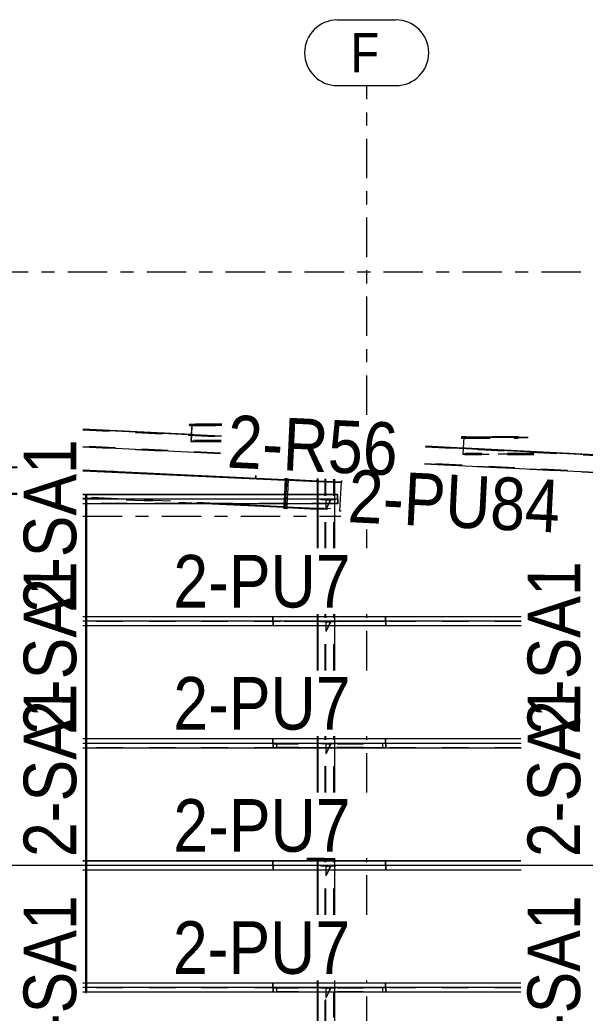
# Model space of a CAD drawing. Header units: millimetres. Extents: x -72 to 1100, y -472 to 348.
# Drawn here: x 256.7 to 299.6, y 26.7 to 102.2 of the extents above; entities that cross this region are included whole.
import ezdxf

# ---------------------------------------------------------------- set-up
doc = ezdxf.new("R2010")
doc.units = ezdxf.units.MM
for name, pattern in [('XKITLINE00', [0]), ('XKITLINE02', [4, 2, -2]), ('XKITLINE03', [6, 3, -1, 1, -1])]:
    doc.linetypes.add(name, pattern=pattern)
for name, color, linetype, lineweight in [('Part', 2, 'Continuous', 0), ('PartMark', 7, 'Continuous', 0), ('S-grid', 1, 'Continuous', 0)]:
    doc.layers.add(name, color=color, linetype=linetype, lineweight=lineweight)
doc.styles.add('ARIAL', font='ARIAL.TTF')

# ---------------------------------------------------------------- blocks, each defined once
blk = doc.blocks.new('*A4')
at = {"layer": 'S-grid', "color": 1, "linetype": 'XKITLINE03', "lineweight": 0}
blk.add_line((104.311, 83.036), (1057.351, 83.036), dxfattribs=at)
blk = doc.blocks.new('*A5')
at = {"layer": 'S-grid', "color": 1, "linetype": 'XKITLINE03', "lineweight": 0}
blk.add_line((261.457, 64.464), (281.068, 64.464), dxfattribs=at)
blk = doc.blocks.new('*A62')
at = {"layer": 'Part', "color": 2, "linetype": 'XKITLINE00', "lineweight": 0}
for p, q in [((269.697, 70.669), (261.464, 71.081)), ((271.988, 70.521), (261.464, 71.048)), ((271.99, 70.554), (269.876, 70.66)), ((271.926, 69.206), (261.463, 69.731))]:
    blk.add_line(p, q, dxfattribs=at)
at = {"layer": 'Part', "color": 7, "linetype": 'XKITLINE02', "lineweight": 0}
for p, q in [((261.464, 71.067), (271.989, 70.539)), ((261.464, 71.035), (271.987, 70.508)), ((269.876, 70.66), (269.697, 70.669)), ((271.928, 69.254), (261.463, 69.778)), ((261.463, 69.764), (271.928, 69.239)), ((261.463, 69.746), (271.927, 69.222))]:
    blk.add_line(p, q, dxfattribs=at)
blk = doc.blocks.new('*A63')
at = {"layer": 'Part', "color": 2, "linetype": 'XKITLINE00', "lineweight": 0}
for p, q in [((280.846, 65.763), (261.458, 65.763)), ((261.659, 66.107), (261.459, 66.107)), ((261.659, 66.094), (261.459, 66.094)), ((280.816, 66.107), (261.744, 66.107)), ((280.816, 66.094), (261.744, 66.094)), ((280.813, 65.763), (280.813, 66.094)), ((280.816, 66.094), (280.816, 66.107)), ((280.846, 65.763), (280.846, 65.406)), ((280.846, 65.406), (261.458, 65.406))]:
    blk.add_line(p, q, dxfattribs=at)
at = {"layer": 'Part', "color": 7, "linetype": 'XKITLINE02', "lineweight": 0}
for p, q in [((280.846, 65.75), (261.458, 65.75)), ((261.744, 66.107), (261.459, 66.107)), ((261.744, 66.094), (261.459, 66.094)), ((280.813, 66.107), (280.813, 65.75)), ((280.846, 65.419), (280.846, 65.75)), ((280.846, 65.419), (261.458, 65.419)), ((280.844, 65.406), (280.844, 65.419))]:
    blk.add_line(p, q, dxfattribs=at)
blk = doc.blocks.new('*A64')
at = {"layer": 'Part', "color": 2, "linetype": 'XKITLINE00', "lineweight": 0}
for p, q in [((261.459, 56.821), (261.448, 56.821)), ((261.459, 56.809), (261.448, 56.809)), ((261.648, 56.821), (261.459, 56.821)), ((261.648, 56.809), (261.459, 56.809)), ((284.457, 56.821), (261.744, 56.821)), ((284.457, 56.809), (261.744, 56.809)), ((284.455, 56.477), (284.455, 56.809)), ((284.457, 56.809), (284.457, 56.821)), ((284.488, 56.477), (261.458, 56.477)), ((284.488, 56.12), (261.458, 56.12)), ((284.488, 56.477), (284.488, 56.12))]:
    blk.add_line(p, q, dxfattribs=at)
at = {"layer": 'Part', "color": 7, "linetype": 'XKITLINE02', "lineweight": 0}
for p, q in [((261.459, 56.821), (261.448, 56.821)), ((261.459, 56.809), (261.448, 56.809)), ((261.744, 56.821), (261.459, 56.821)), ((261.744, 56.809), (261.459, 56.809)), ((284.455, 56.821), (284.455, 56.464)), ((284.488, 56.464), (261.458, 56.464)), ((284.488, 56.133), (261.458, 56.133)), ((284.485, 56.12), (284.485, 56.133)), ((284.488, 56.133), (284.488, 56.464))]:
    blk.add_line(p, q, dxfattribs=at)
blk = doc.blocks.new('*A65')
at = {"layer": 'Part', "color": 2, "linetype": 'XKITLINE00', "lineweight": 0}
for p, q in [((261.459, 47.536), (261.448, 47.536)), ((261.459, 47.523), (261.448, 47.523)), ((284.488, 47.191), (261.458, 47.191)), ((284.488, 46.834), (261.458, 46.834)), ((261.648, 47.536), (261.459, 47.536)), ((261.648, 47.523), (261.459, 47.523)), ((284.457, 47.536), (261.744, 47.536)), ((284.457, 47.523), (261.744, 47.523)), ((284.455, 47.191), (284.455, 47.523)), ((284.457, 47.523), (284.457, 47.536)), ((284.488, 47.191), (284.488, 46.834))]:
    blk.add_line(p, q, dxfattribs=at)
at = {"layer": 'Part', "color": 7, "linetype": 'XKITLINE02', "lineweight": 0}
for p, q in [((261.459, 47.536), (261.448, 47.536)), ((261.459, 47.523), (261.448, 47.523)), ((284.488, 47.179), (261.458, 47.179)), ((284.488, 46.847), (261.458, 46.847)), ((261.744, 47.536), (261.459, 47.536)), ((261.744, 47.523), (261.459, 47.523)), ((284.455, 47.536), (284.455, 47.179)), ((284.485, 46.834), (284.485, 46.847)), ((284.488, 46.847), (284.488, 47.179))]:
    blk.add_line(p, q, dxfattribs=at)
blk = doc.blocks.new('*A66')
at = {"layer": 'Part', "color": 2, "linetype": 'XKITLINE00', "lineweight": 0}
for p, q in [((284.488, 37.906), (242.305, 37.906)), ((261.648, 38.25), (261.448, 38.25)), ((261.648, 38.237), (261.448, 38.237)), ((284.457, 38.25), (261.744, 38.25)), ((284.457, 38.237), (261.744, 38.237)), ((284.455, 37.906), (284.455, 38.237)), ((284.457, 38.237), (284.457, 38.25)), ((284.488, 37.906), (284.488, 37.549)), ((284.488, 37.549), (261.458, 37.549))]:
    blk.add_line(p, q, dxfattribs=at)
at = {"layer": 'Part', "color": 7, "linetype": 'XKITLINE02', "lineweight": 0}
for p, q in [((284.488, 37.893), (242.305, 37.893)), ((261.744, 38.25), (261.448, 38.25)), ((261.744, 38.237), (261.448, 38.237)), ((284.455, 38.25), (284.455, 37.893)), ((284.488, 37.561), (284.488, 37.893)), ((284.488, 37.561), (261.458, 37.561)), ((284.485, 37.549), (284.485, 37.561))]:
    blk.add_line(p, q, dxfattribs=at)
blk = doc.blocks.new('*A67')
at = {"layer": 'Part', "color": 2, "linetype": 'XKITLINE00', "lineweight": 0}
for p, q in [((261.648, 28.964), (261.448, 28.964)), ((261.648, 28.951), (261.448, 28.951)), ((284.457, 28.964), (261.734, 28.964)), ((284.457, 28.951), (261.734, 28.951)), ((284.455, 28.62), (284.455, 28.951)), ((284.457, 28.951), (284.457, 28.964)), ((284.488, 28.62), (261.448, 28.62)), ((284.488, 28.263), (261.448, 28.263)), ((284.488, 28.62), (284.488, 28.263))]:
    blk.add_line(p, q, dxfattribs=at)
at = {"layer": 'Part', "color": 7, "linetype": 'XKITLINE02', "lineweight": 0}
for p, q in [((261.734, 28.964), (261.448, 28.964)), ((261.734, 28.951), (261.448, 28.951)), ((284.455, 28.964), (284.455, 28.607)), ((284.488, 28.607), (261.448, 28.607)), ((284.488, 28.276), (261.448, 28.276)), ((284.485, 28.263), (284.485, 28.276)), ((284.488, 28.276), (284.488, 28.607))]:
    blk.add_line(p, q, dxfattribs=at)
blk = doc.blocks.new('*A91')
at = {"layer": 'Part', "color": 2, "linetype": 'XKITLINE00', "lineweight": 0}
for p, q in [((242.792, 68.794), (256.461, 68.151)), ((242.795, 68.858), (256.461, 68.215)), ((246.475, 68.784), (242.8, 68.957)), ((261.461, 67.979), (276.83, 67.255)), ((261.461, 67.915), (276.827, 67.191)), ((276.824, 67.282), (276.83, 67.255)), ((276.83, 67.255), (276.827, 67.191)), ((255.855, 66.107), (242.688, 66.727)), ((256.459, 66.143), (242.691, 66.791)), ((256.459, 66.19), (242.694, 66.839)), ((276.725, 65.124), (270.748, 65.406)), ((276.728, 65.188), (272.108, 65.406)), ((276.728, 65.188), (276.725, 65.124)), ((276.728, 65.188), (276.726, 65.197))]:
    blk.add_line(p, q, dxfattribs=at)
at = {"layer": 'Part', "color": 7, "linetype": 'XKITLINE02', "lineweight": 0}
for p, q in [((242.794, 68.846), (256.461, 68.202)), ((256.461, 68.198), (242.794, 68.842)), ((242.797, 68.893), (246.24, 68.731)), ((261.461, 67.967), (266.034, 67.751)), ((267.827, 67.663), (261.461, 67.963)), ((256.459, 66.195), (242.694, 66.843)), ((276.827, 67.191), (276.821, 67.218)), ((256.459, 66.079), (255.855, 66.107)), ((272.108, 65.406), (261.459, 65.907)), ((270.748, 65.406), (261.459, 65.843)), ((276.725, 65.124), (276.723, 65.132))]:
    blk.add_line(p, q, dxfattribs=at)
blk = doc.blocks.new('*A97')
at = {"layer": 'Part', "color": 2, "linetype": 'XKITLINE00', "lineweight": 0}
for p, q in [((261.659, 66.113), (261.658, 65.763)), ((261.659, 66.113), (261.674, 66.115)), ((261.674, 66.115), (261.705, 66.116)), ((261.705, 66.116), (261.734, 66.115)), ((261.734, 66.115), (261.744, 66.112)), ((261.744, 66.112), (261.744, 65.763)), ((261.658, 65.406), (261.648, 56.477)), ((261.743, 65.406), (261.733, 56.477)), ((261.648, 56.115), (261.648, 56.12)), ((261.663, 56.117), (261.648, 56.115)), ((261.648, 56.115), (261.657, 56.113)), ((261.657, 56.113), (261.686, 56.111)), ((261.694, 56.117), (261.663, 56.117)), ((261.686, 56.111), (261.718, 56.112)), ((261.723, 56.116), (261.694, 56.117)), ((261.718, 56.112), (261.733, 56.114)), ((261.733, 56.114), (261.723, 56.116)), ((261.733, 56.114), (261.733, 56.12))]:
    blk.add_line(p, q, dxfattribs=at)
at = {"layer": 'Part', "color": 7, "linetype": 'XKITLINE02', "lineweight": 0}
for p, q in [((261.658, 65.763), (261.658, 65.406)), ((261.669, 66.111), (261.659, 66.113)), ((261.698, 66.11), (261.669, 66.111)), ((261.729, 66.11), (261.698, 66.11)), ((261.744, 66.112), (261.729, 66.11)), ((261.744, 65.763), (261.743, 65.406)), ((261.648, 56.477), (261.648, 56.12)), ((261.733, 56.477), (261.733, 56.12))]:
    blk.add_line(p, q, dxfattribs=at)
blk = doc.blocks.new('*A418')
at = {"layer": 'Part', "color": 7, "linetype": 'XKITLINE02', "lineweight": 0}
for p, q in [((261.659, 38.256), (261.658, 37.541)), ((261.659, 38.256), (261.674, 38.258)), ((261.669, 38.254), (261.659, 38.256)), ((261.698, 38.253), (261.669, 38.254)), ((261.674, 38.258), (261.705, 38.259)), ((261.729, 38.253), (261.698, 38.253)), ((261.734, 38.257), (261.705, 38.259)), ((261.744, 38.255), (261.729, 38.253)), ((261.744, 37.906), (261.743, 37.549)), ((261.648, 28.62), (261.648, 28.263)), ((261.733, 28.62), (261.733, 28.263))]:
    blk.add_line(p, q, dxfattribs=at)
at = {"layer": 'Part', "color": 2, "linetype": 'XKITLINE00', "lineweight": 0}
for p, q in [((261.734, 38.257), (261.734, 38.257)), ((261.734, 38.257), (261.744, 38.255)), ((261.744, 38.255), (261.744, 37.906)), ((261.658, 37.541), (261.648, 28.62)), ((261.743, 37.549), (261.733, 28.62)), ((261.648, 28.258), (261.648, 28.263)), ((261.663, 28.26), (261.648, 28.258)), ((261.648, 28.258), (261.657, 28.255)), ((261.657, 28.255), (261.686, 28.254)), ((261.694, 28.26), (261.663, 28.26)), ((261.686, 28.254), (261.718, 28.255)), ((261.723, 28.259), (261.694, 28.26)), ((261.718, 28.255), (261.733, 28.257)), ((261.733, 28.257), (261.723, 28.259)), ((261.733, 28.257), (261.733, 28.263))]:
    blk.add_line(p, q, dxfattribs=at)
blk = doc.blocks.new('*A420')
at = {"layer": 'Part', "color": 2, "linetype": 'XKITLINE00', "lineweight": 0}
for p, q in [((261.658, 46.827), (261.648, 37.906)), ((261.743, 46.834), (261.733, 37.906)), ((261.734, 47.543), (261.734, 47.543)), ((261.734, 47.543), (261.744, 47.541)), ((261.744, 47.541), (261.744, 47.191)), ((261.648, 37.543), (261.648, 37.549)), ((261.663, 37.545), (261.648, 37.543)), ((261.648, 37.543), (261.657, 37.541)), ((261.657, 37.541), (261.686, 37.54)), ((261.694, 37.546), (261.663, 37.545)), ((261.686, 37.54), (261.718, 37.541)), ((261.723, 37.545), (261.694, 37.546)), ((261.718, 37.541), (261.733, 37.543)), ((261.733, 37.543), (261.723, 37.545)), ((261.733, 37.543), (261.733, 37.549))]:
    blk.add_line(p, q, dxfattribs=at)
at = {"layer": 'Part', "color": 7, "linetype": 'XKITLINE02', "lineweight": 0}
for p, q in [((261.659, 47.542), (261.658, 46.827)), ((261.659, 47.542), (261.674, 47.544)), ((261.669, 47.539), (261.659, 47.542)), ((261.698, 47.538), (261.669, 47.539)), ((261.674, 47.544), (261.705, 47.544)), ((261.729, 47.539), (261.698, 47.538)), ((261.734, 47.543), (261.705, 47.544)), ((261.744, 47.541), (261.729, 47.539)), ((261.744, 47.191), (261.743, 46.834)), ((261.648, 37.906), (261.648, 37.549)), ((261.733, 37.906), (261.733, 37.549))]:
    blk.add_line(p, q, dxfattribs=at)
blk = doc.blocks.new('*A422')
at = {"layer": 'Part', "color": 7, "linetype": 'XKITLINE02', "lineweight": 0}
for p, q in [((261.659, 56.827), (261.658, 56.116)), ((261.659, 56.827), (261.674, 56.829)), ((261.669, 56.825), (261.659, 56.827)), ((261.698, 56.824), (261.669, 56.825)), ((261.674, 56.829), (261.705, 56.83)), ((261.729, 56.825), (261.698, 56.824)), ((261.734, 56.829), (261.705, 56.83)), ((261.744, 56.827), (261.729, 56.825)), ((261.658, 56.116), (261.658, 56.113)), ((261.744, 56.477), (261.743, 56.12)), ((261.648, 47.191), (261.648, 46.834)), ((261.733, 47.191), (261.733, 46.834))]:
    blk.add_line(p, q, dxfattribs=at)
at = {"layer": 'Part', "color": 2, "linetype": 'XKITLINE00', "lineweight": 0}
for p, q in [((261.734, 56.829), (261.734, 56.829)), ((261.734, 56.829), (261.744, 56.827)), ((261.744, 56.827), (261.744, 56.477)), ((261.658, 56.113), (261.648, 47.191)), ((261.743, 56.12), (261.733, 47.191)), ((261.648, 46.829), (261.648, 46.834)), ((261.663, 46.831), (261.648, 46.829)), ((261.648, 46.829), (261.657, 46.827)), ((261.657, 46.827), (261.686, 46.826)), ((261.694, 46.832), (261.663, 46.831)), ((261.686, 46.826), (261.718, 46.826)), ((261.723, 46.831), (261.694, 46.832)), ((261.718, 46.826), (261.733, 46.828)), ((261.733, 46.828), (261.723, 46.831)), ((261.733, 46.828), (261.733, 46.834))]:
    blk.add_line(p, q, dxfattribs=at)
blk = doc.blocks.new('*A424')
at = {"layer": 'S-grid', "color": 1, "linetype": 'XKITLINE03', "lineweight": 0}
for p, q in [((283.032, 72.169), (283.032, 97.204)), ((283.032, 62.021), (283.032, 63.443)), ((283.032, 52.736), (283.032, 57.021)), ((283.032, 43.45), (283.032, 47.736)), ((283.032, 34.164), (283.032, 38.45)), ((283.032, 12.941), (283.032, 29.164))]:
    blk.add_line(p, q, dxfattribs=at)
at = {"layer": 'S-grid', "color": 3, "style": 'ARIAL', "width": 0.85}
blk.add_text('F', height=3, dxfattribs=at).set_placement((281.811, 98.204))
blk = doc.blocks.new('*A426')
at = {"layer": 'Part', "color": 7, "linetype": 'XKITLINE02', "lineweight": 0}
for p, q in [((287.495, 69.731), (338.31, 67.184)), ((287.497, 69.762), (338.303, 67.216)), ((290.534, 69.624), (290.366, 69.633)), ((287.435, 68.445), (338.243, 65.898)), ((338.236, 65.931), (287.436, 68.476)), ((287.436, 68.462), (338.235, 65.916))]:
    blk.add_line(p, q, dxfattribs=at)
at = {"layer": 'Part', "color": 2, "linetype": 'XKITLINE00', "lineweight": 0}
for p, q in [((337.199, 67.253), (287.496, 69.743)), ((290.366, 69.633), (287.498, 69.777)), ((311.035, 68.597), (290.534, 69.624)), ((337.199, 65.935), (287.434, 68.429))]:
    blk.add_line(p, q, dxfattribs=at)
blk = doc.blocks.new('*A427')
at = {"layer": 'Part', "color": 7, "linetype": 'XKITLINE02', "lineweight": 0}
for p, q in [((275.886, 56.821), (275.886, 56.464)), ((275.889, 56.821), (275.886, 56.821)), ((275.886, 56.809), (275.889, 56.809)), ((275.889, 56.809), (275.886, 56.809)), ((275.919, 56.477), (275.886, 56.477)), ((294.765, 56.464), (275.886, 56.464)), ((275.919, 56.133), (275.917, 56.133)), ((275.917, 56.133), (275.917, 56.12)), ((294.764, 56.133), (275.917, 56.133)), ((275.917, 56.12), (275.919, 56.12)), ((275.919, 56.12), (275.917, 56.12)), ((275.919, 56.464), (275.919, 56.133))]:
    blk.add_line(p, q, dxfattribs=at)
at = {"layer": 'Part', "color": 2, "linetype": 'XKITLINE00', "lineweight": 0}
for p, q in [((275.886, 56.477), (275.886, 56.809)), ((275.889, 56.809), (275.889, 56.821)), ((294.765, 56.821), (275.889, 56.821)), ((294.765, 56.809), (275.889, 56.809)), ((275.919, 56.12), (275.919, 56.477)), ((294.765, 56.477), (275.919, 56.477)), ((294.764, 56.12), (275.919, 56.12))]:
    blk.add_line(p, q, dxfattribs=at)
blk = doc.blocks.new('*A428')
at = {"layer": 'Part', "color": 7, "linetype": 'XKITLINE02', "lineweight": 0}
for p, q in [((275.886, 47.536), (275.886, 47.179)), ((275.889, 47.536), (275.886, 47.536)), ((275.886, 47.523), (275.889, 47.523)), ((275.889, 47.523), (275.886, 47.523)), ((275.919, 47.191), (275.886, 47.191)), ((294.765, 47.179), (275.886, 47.179)), ((275.919, 46.847), (275.917, 46.847)), ((275.917, 46.847), (275.917, 46.834)), ((294.764, 46.847), (275.917, 46.847)), ((275.917, 46.834), (275.919, 46.834)), ((275.919, 46.834), (275.917, 46.834)), ((275.919, 47.179), (275.919, 46.847))]:
    blk.add_line(p, q, dxfattribs=at)
at = {"layer": 'Part', "color": 2, "linetype": 'XKITLINE00', "lineweight": 0}
for p, q in [((275.886, 47.191), (275.886, 47.523)), ((275.889, 47.523), (275.889, 47.536)), ((294.755, 47.536), (275.889, 47.536)), ((294.755, 47.523), (275.889, 47.523)), ((275.919, 46.834), (275.919, 47.191)), ((294.765, 47.191), (275.919, 47.191)), ((294.764, 46.834), (275.919, 46.834))]:
    blk.add_line(p, q, dxfattribs=at)
blk = doc.blocks.new('*A429')
at = {"layer": 'Part', "color": 7, "linetype": 'XKITLINE02', "lineweight": 0}
for p, q in [((275.886, 38.25), (275.886, 37.893)), ((275.889, 38.25), (275.886, 38.25)), ((275.886, 38.237), (275.889, 38.237)), ((275.889, 38.237), (275.886, 38.237)), ((275.919, 37.906), (275.886, 37.906)), ((313.908, 37.893), (275.886, 37.893)), ((275.919, 37.893), (275.919, 37.561)), ((275.919, 37.561), (275.917, 37.561)), ((275.917, 37.561), (275.917, 37.549)), ((294.764, 37.561), (275.917, 37.561)), ((275.917, 37.549), (275.919, 37.549)), ((275.919, 37.549), (275.917, 37.549))]:
    blk.add_line(p, q, dxfattribs=at)
at = {"layer": 'Part', "color": 2, "linetype": 'XKITLINE00', "lineweight": 0}
for p, q in [((275.886, 37.906), (275.886, 38.237)), ((275.889, 38.237), (275.889, 38.25)), ((294.755, 38.25), (275.889, 38.25)), ((294.755, 38.237), (275.889, 38.237)), ((275.919, 37.549), (275.919, 37.906)), ((313.908, 37.906), (275.919, 37.906)), ((294.764, 37.549), (275.919, 37.549))]:
    blk.add_line(p, q, dxfattribs=at)
blk = doc.blocks.new('*A430')
at = {"layer": 'Part', "color": 7, "linetype": 'XKITLINE02', "lineweight": 0}
for p, q in [((275.886, 28.964), (275.886, 28.607)), ((275.889, 28.964), (275.886, 28.964)), ((275.886, 28.951), (275.889, 28.951)), ((275.889, 28.951), (275.886, 28.951)), ((275.919, 28.62), (275.886, 28.62)), ((294.754, 28.607), (275.886, 28.607)), ((275.919, 28.276), (275.917, 28.276)), ((275.917, 28.276), (275.917, 28.263)), ((294.754, 28.276), (275.917, 28.276)), ((275.917, 28.263), (275.919, 28.263)), ((275.919, 28.263), (275.917, 28.263)), ((275.919, 28.607), (275.919, 28.276))]:
    blk.add_line(p, q, dxfattribs=at)
at = {"layer": 'Part', "color": 2, "linetype": 'XKITLINE00', "lineweight": 0}
for p, q in [((275.886, 28.62), (275.886, 28.951)), ((275.889, 28.951), (275.889, 28.964)), ((294.755, 28.964), (275.889, 28.964)), ((294.755, 28.951), (275.889, 28.951)), ((275.919, 28.263), (275.919, 28.62)), ((294.754, 28.62), (275.919, 28.62)), ((294.754, 28.263), (275.919, 28.263))]:
    blk.add_line(p, q, dxfattribs=at)
blk = doc.blocks.new('*A431')
at = {"layer": 'Part', "color": 2, "linetype": 'XKITLINE00', "lineweight": 0}
for p, q in [((279.268, 67.341), (279.268, 66.107)), ((279.315, 67.338), (279.315, 66.107)), ((280.576, 67.279), (280.576, 66.107)), ((279.268, 65.406), (279.268, 62.021)), ((279.315, 65.406), (279.315, 62.021)), ((280.576, 65.406), (280.576, 62.021)), ((279.268, 57.021), (279.268, 56.821)), ((279.315, 57.021), (279.315, 56.821)), ((280.576, 57.021), (280.576, 56.821)), ((279.268, 56.12), (279.268, 52.736)), ((279.315, 56.12), (279.315, 52.736)), ((280.576, 56.12), (280.576, 52.736)), ((279.268, 47.736), (279.268, 47.536)), ((279.315, 47.736), (279.315, 47.536)), ((280.576, 47.736), (280.576, 47.536)), ((279.268, 46.834), (279.268, 43.45)), ((279.315, 46.834), (279.315, 43.45)), ((280.576, 46.834), (280.576, 43.45)), ((279.268, 38.45), (279.268, 38.25)), ((279.315, 38.45), (279.315, 38.25)), ((280.576, 38.45), (280.576, 38.25)), ((279.268, 37.549), (279.268, 34.164)), ((279.315, 37.549), (279.315, 34.164)), ((280.576, 37.549), (280.576, 34.164)), ((279.268, 29.164), (279.268, 28.964)), ((279.315, 29.164), (279.315, 28.964)), ((280.576, 29.164), (280.576, 28.964)), ((279.268, 28.263), (279.268, 9.02)), ((279.315, 28.263), (279.315, 9.068)), ((280.576, 28.263), (280.576, 10.383)), ((280.576, 3.162), (280.576, 0.143)), ((279.268, 1.799), (279.268, 0.143)), ((279.315, 1.848), (279.315, 0.143))]:
    blk.add_line(p, q, dxfattribs=at)
at = {"layer": 'Part', "color": 7, "linetype": 'XKITLINE02', "lineweight": 0}
for p, q in [((279.87, 62.021), (279.87, 67.312)), ((279.927, 62.021), (279.927, 67.31)), ((280.53, 62.021), (280.53, 67.281)), ((279.268, 66.107), (279.268, 65.406)), ((279.315, 66.107), (279.315, 65.406)), ((280.576, 66.107), (280.576, 65.406)), ((279.268, 56.821), (279.268, 56.12)), ((279.315, 56.821), (279.315, 56.12)), ((279.87, 52.736), (279.87, 57.021)), ((279.927, 52.736), (279.927, 57.021)), ((280.53, 52.736), (280.53, 57.021)), ((280.576, 56.821), (280.576, 56.12)), ((279.87, 43.45), (279.87, 47.736)), ((279.927, 43.45), (279.927, 47.736)), ((280.53, 43.45), (280.53, 47.736)), ((279.268, 47.536), (279.268, 46.834)), ((279.315, 47.536), (279.315, 46.834)), ((280.576, 47.536), (280.576, 46.834)), ((279.268, 38.25), (279.268, 37.549)), ((279.315, 38.25), (279.315, 37.549)), ((279.87, 34.164), (279.87, 38.45)), ((279.927, 34.164), (279.927, 38.45)), ((280.53, 34.164), (280.53, 38.45)), ((280.576, 38.25), (280.576, 37.549)), ((279.268, 28.964), (279.268, 28.263)), ((279.315, 28.964), (279.315, 28.263)), ((279.87, 9.647), (279.87, 29.164)), ((279.927, 9.706), (279.927, 29.164)), ((280.53, 10.334), (280.53, 29.164)), ((280.576, 28.964), (280.576, 28.263)), ((280.53, 0.143), (280.53, 3.113)), ((279.87, 0.143), (279.87, 2.427)), ((279.927, 0.143), (279.927, 2.486)), ((280.576, 0.143), (279.2, 0.143))]:
    blk.add_line(p, q, dxfattribs=at)
blk = doc.blocks.new('*A433')
at = {"layer": 'Part', "color": 7, "linetype": 'XKITLINE02', "lineweight": 0}
for p, q in [((279.273, 38.432), (280.495, 38.432)), ((280.495, 38.361), (279.273, 38.361)), ((279.877, 38.361), (279.877, 38.432)), ((280.022, 38.361), (280.022, 38.432)), ((280.495, 38.432), (280.495, 38.361))]:
    blk.add_line(p, q, dxfattribs=at)
blk = doc.blocks.new('*A434')
at = {"layer": 'Part', "color": 7, "linetype": 'XKITLINE02', "lineweight": 0}
for p, q in [((284.405, 28.607), (280.755, 28.607)), ((280.755, 28.321), (284.26, 28.321)), ((280.782, 28.593), (284.405, 28.593)), ((284.253, 28.321), (284.253, 28.607)), ((284.26, 28.321), (284.26, 28.593)), ((284.405, 28.593), (284.405, 28.607))]:
    blk.add_line(p, q, dxfattribs=at)
blk = doc.blocks.new('*A435')
at = {"layer": 'Part', "color": 7, "linetype": 'XKITLINE02', "lineweight": 0}
for p, q in [((275.961, 28.607), (275.961, 28.593)), ((275.961, 28.607), (277.848, 28.607)), ((275.961, 28.593), (277.83, 28.593)), ((276.186, 28.593), (276.186, 28.321)), ((276.186, 28.321), (277.848, 28.321)), ((276.197, 28.321), (276.197, 28.607))]:
    blk.add_line(p, q, dxfattribs=at)
blk = doc.blocks.new('*A436')
at = {"layer": 'Part', "color": 2, "linetype": 'XKITLINE00', "lineweight": 0}
for p, q in [((279.268, 38.432), (278.472, 38.432)), ((279.268, 38.361), (278.472, 38.361))]:
    blk.add_line(p, q, dxfattribs=at)
at = {"layer": 'Part', "color": 7, "linetype": 'XKITLINE02', "lineweight": 0}
for p, q in [((279.82, 38.432), (279.2, 38.432)), ((279.82, 38.361), (279.268, 38.361)), ((279.303, 38.361), (279.303, 38.432)), ((279.776, 38.361), (279.776, 38.432)), ((279.82, 38.432), (279.82, 38.361))]:
    blk.add_line(p, q, dxfattribs=at)
blk = doc.blocks.new('*A437')
at = {"layer": 'Part', "color": 7, "linetype": 'XKITLINE02', "lineweight": 0}
for p, q in [((280.666, 37.893), (279.536, 37.893)), ((279.536, 37.893), (279.536, 37.857)), ((280.666, 37.857), (279.536, 37.857)), ((279.709, 37.857), (279.709, 37.893)), ((279.737, 37.857), (279.737, 37.893)), ((280.356, 37.893), (280.356, 37.857)), ((280.632, 37.857), (280.632, 37.893)), ((280.666, 37.857), (280.666, 37.893))]:
    blk.add_line(p, q, dxfattribs=at)
blk = doc.blocks.new('*A438')
at = {"layer": 'Part', "color": 7, "linetype": 'XKITLINE02', "lineweight": 0}
for p, q in [((279.93, 37.857), (279.93, 37.549)), ((280.264, 37.857), (279.93, 37.857)), ((279.93, 37.857), (279.962, 37.857)), ((279.962, 37.143), (279.962, 37.857)), ((279.962, 37.857), (280.295, 37.857)), ((280.264, 37.857), (280.12, 37.549)), ((280.295, 37.857), (280.151, 37.549)), ((280.264, 37.857), (280.295, 37.857))]:
    blk.add_line(p, q, dxfattribs=at)
at = {"layer": 'Part', "color": 2, "linetype": 'XKITLINE00', "lineweight": 0}
for p, q in [((279.93, 37.549), (279.93, 37.143)), ((280.12, 37.549), (279.93, 37.143)), ((279.93, 37.143), (279.962, 37.143)), ((280.151, 37.549), (279.962, 37.143))]:
    blk.add_line(p, q, dxfattribs=at)
blk = doc.blocks.new('*A439')
at = {"layer": 'Part', "color": 7, "linetype": 'XKITLINE02', "lineweight": 0}
for p, q in [((280.666, 28.607), (279.536, 28.607)), ((279.536, 28.607), (279.536, 28.571)), ((280.666, 28.571), (279.536, 28.571)), ((279.709, 28.571), (279.709, 28.607)), ((279.737, 28.571), (279.737, 28.607)), ((280.356, 28.607), (280.356, 28.571)), ((280.632, 28.571), (280.632, 28.607)), ((280.666, 28.571), (280.666, 28.607))]:
    blk.add_line(p, q, dxfattribs=at)
blk = doc.blocks.new('*A440')
at = {"layer": 'Part', "color": 7, "linetype": 'XKITLINE02', "lineweight": 0}
for p, q in [((279.93, 28.571), (279.93, 28.263)), ((280.264, 28.571), (279.93, 28.571)), ((279.93, 28.571), (279.962, 28.571)), ((279.962, 27.857), (279.962, 28.571)), ((279.962, 28.571), (280.295, 28.571)), ((280.264, 28.571), (280.12, 28.263)), ((280.295, 28.571), (280.151, 28.263)), ((280.264, 28.571), (280.295, 28.571))]:
    blk.add_line(p, q, dxfattribs=at)
at = {"layer": 'Part', "color": 2, "linetype": 'XKITLINE00', "lineweight": 0}
for p, q in [((279.93, 28.263), (279.93, 27.857)), ((280.12, 28.263), (279.93, 27.857)), ((280.151, 28.263), (279.962, 27.857)), ((279.93, 27.857), (279.962, 27.857))]:
    blk.add_line(p, q, dxfattribs=at)
blk = doc.blocks.new('*A441')
at = {"layer": 'Part', "color": 7, "linetype": 'XKITLINE02', "lineweight": 0}
for p, q in [((284.405, 47.179), (280.755, 47.179)), ((280.755, 46.893), (284.26, 46.893)), ((280.782, 47.164), (284.405, 47.164)), ((284.253, 46.893), (284.253, 47.179)), ((284.26, 46.893), (284.26, 47.164)), ((284.405, 47.164), (284.405, 47.179))]:
    blk.add_line(p, q, dxfattribs=at)
blk = doc.blocks.new('*A442')
at = {"layer": 'Part', "color": 7, "linetype": 'XKITLINE02', "lineweight": 0}
for p, q in [((275.961, 47.179), (275.961, 47.164)), ((275.961, 47.179), (277.848, 47.179)), ((275.961, 47.164), (277.83, 47.164)), ((276.186, 47.164), (276.186, 46.893)), ((276.186, 46.893), (277.848, 46.893)), ((276.197, 46.893), (276.197, 47.179))]:
    blk.add_line(p, q, dxfattribs=at)
blk = doc.blocks.new('*A443')
at = {"layer": 'Part', "color": 7, "linetype": 'XKITLINE02', "lineweight": 0}
for p, q in [((280.666, 47.179), (279.536, 47.179)), ((279.536, 47.179), (279.536, 47.143)), ((280.666, 47.143), (279.536, 47.143)), ((279.709, 47.143), (279.709, 47.179)), ((279.737, 47.143), (279.737, 47.179)), ((280.356, 47.179), (280.356, 47.143)), ((280.632, 47.143), (280.632, 47.179)), ((280.666, 47.143), (280.666, 47.179))]:
    blk.add_line(p, q, dxfattribs=at)
blk = doc.blocks.new('*A444')
at = {"layer": 'Part', "color": 7, "linetype": 'XKITLINE02', "lineweight": 0}
for p, q in [((279.93, 47.143), (279.93, 46.834)), ((280.264, 47.143), (279.93, 47.143)), ((279.93, 47.143), (279.962, 47.143)), ((279.962, 46.429), (279.962, 47.143)), ((279.962, 47.143), (280.295, 47.143)), ((280.264, 47.143), (280.12, 46.834)), ((280.295, 47.143), (280.151, 46.834)), ((280.264, 47.143), (280.295, 47.143))]:
    blk.add_line(p, q, dxfattribs=at)
at = {"layer": 'Part', "color": 2, "linetype": 'XKITLINE00', "lineweight": 0}
for p, q in [((279.93, 46.834), (279.93, 46.429)), ((280.12, 46.834), (279.93, 46.429)), ((280.151, 46.834), (279.962, 46.429)), ((279.93, 46.429), (279.962, 46.429))]:
    blk.add_line(p, q, dxfattribs=at)
blk = doc.blocks.new('*A462')
at = {"layer": 'Part', "color": 2, "linetype": 'XKITLINE00', "lineweight": 0}
for p, q in [((290.247, 70.5), (290.241, 70.393)), ((290.241, 70.393), (290.247, 70.392)), ((290.413, 70.462), (290.247, 70.5)), ((290.247, 70.5), (294.552, 70.5)), ((290.247, 70.392), (290.252, 70.486)), ((290.404, 70.392), (290.247, 70.392)), ((290.252, 70.486), (290.407, 70.451)), ((290.407, 70.451), (290.366, 69.626)), ((290.413, 70.462), (290.372, 69.625)), ((290.413, 70.462), (295.309, 70.462)), ((290.505, 69.147), (290.493, 69.15)), ((290.51, 69.133), (290.493, 69.137)), ((290.509, 69.241), (290.505, 69.147)), ((290.515, 69.24), (290.509, 69.241)), ((290.552, 69.241), (290.509, 69.241)), ((290.51, 69.133), (290.515, 69.24)), ((290.575, 69.133), (290.51, 69.133)), ((290.58, 69.24), (290.515, 69.24))]:
    blk.add_line(p, q, dxfattribs=at)
at = {"layer": 'Part', "color": 7, "linetype": 'XKITLINE02', "lineweight": 0}
for p, q in [((290.241, 70.393), (294.528, 70.393)), ((294.577, 70.486), (290.252, 70.486)), ((290.41, 70.392), (290.404, 70.392)), ((290.407, 70.451), (295.279, 70.451)), ((290.41, 70.392), (294.555, 70.392)), ((290.366, 69.626), (290.343, 69.171)), ((290.372, 69.625), (290.35, 69.182)), ((290.493, 69.137), (290.343, 69.171)), ((290.343, 69.171), (294.991, 69.171)), ((290.493, 69.15), (290.35, 69.182)), ((295.021, 69.182), (290.35, 69.182)), ((295.724, 69.147), (290.505, 69.147)), ((295.745, 69.241), (290.552, 69.241)), ((295.748, 69.133), (290.575, 69.133)), ((295.772, 69.24), (290.58, 69.24))]:
    blk.add_line(p, q, dxfattribs=at)
blk = doc.blocks.new('*A465')
at = {"layer": 'Part', "color": 2, "linetype": 'XKITLINE00', "lineweight": 0}
for p, q in [((281.002, 64.845), (281.115, 67.118)), ((281.115, 67.118), (281.11, 67.142)), ((281.201, 67.114), (281.115, 67.118)), ((281.002, 64.845), (281.002, 64.849)), ((281.087, 64.841), (281.002, 64.845))]:
    blk.add_line(p, q, dxfattribs=at)
blk = doc.blocks.new('*A466')
at = {"layer": 'Part', "color": 7, "linetype": 'XKITLINE02', "lineweight": 0}
for p, q in [((279.273, 67.161), (279.389, 67.135)), ((279.385, 67.071), (279.273, 67.096)), ((279.389, 67.135), (279.385, 67.071)), ((280.576, 67.015), (279.385, 67.071)), ((280.576, 67.079), (279.389, 67.135)), ((281.107, 66.99), (281.103, 67.006)), ((279.286, 65.068), (279.273, 65.071)), ((279.273, 65.006), (279.283, 65.004)), ((279.283, 65.004), (279.286, 65.068)), ((280.052, 64.967), (279.283, 65.004)), ((280.286, 65.021), (279.286, 65.068))]:
    blk.add_line(p, q, dxfattribs=at)
at = {"layer": 'Part', "color": 2, "linetype": 'XKITLINE00', "lineweight": 0}
for p, q in [((281.11, 67.054), (280.576, 67.079)), ((281.107, 66.99), (280.576, 67.015)), ((281.106, 67.07), (281.11, 67.054)), ((281.11, 67.054), (281.107, 66.99))]:
    blk.add_line(p, q, dxfattribs=at)
blk = doc.blocks.new('*A469')
at = {"layer": 'Part', "color": 7, "linetype": 'XKITLINE02', "lineweight": 0}
for p, q in [((279.93, 65.714), (279.93, 65.406)), ((280.264, 65.714), (279.93, 65.714)), ((279.93, 65.714), (279.962, 65.714)), ((279.962, 65), (279.962, 65.714)), ((279.962, 65.714), (280.295, 65.714)), ((280.264, 65.714), (280.12, 65.406)), ((280.295, 65.714), (280.151, 65.406)), ((280.264, 65.714), (280.295, 65.714))]:
    blk.add_line(p, q, dxfattribs=at)
at = {"layer": 'Part', "color": 2, "linetype": 'XKITLINE00', "lineweight": 0}
for p, q in [((279.93, 65.406), (279.93, 65)), ((280.12, 65.406), (279.93, 65)), ((279.93, 65), (279.962, 65)), ((280.151, 65.406), (279.962, 65))]:
    blk.add_line(p, q, dxfattribs=at)
blk = doc.blocks.new('*A470')
at = {"layer": 'Part', "color": 7, "linetype": 'XKITLINE02', "lineweight": 0}
for p, q in [((280.666, 65.75), (279.536, 65.75)), ((279.536, 65.75), (279.536, 65.714)), ((280.666, 65.714), (279.536, 65.714)), ((279.709, 65.714), (279.709, 65.75)), ((279.737, 65.714), (279.737, 65.75)), ((280.356, 65.75), (280.356, 65.714)), ((280.632, 65.714), (280.632, 65.75)), ((280.666, 65.714), (280.666, 65.75))]:
    blk.add_line(p, q, dxfattribs=at)
blk = doc.blocks.new('*A471')
at = {"layer": 'Part', "color": 2, "linetype": 'XKITLINE00', "lineweight": 0}
for p, q in [((276.835, 67.32), (276.775, 66.107)), ((276.835, 67.32), (276.828, 67.354)), ((276.835, 67.32), (276.942, 67.315)), ((276.942, 67.315), (276.883, 66.107)), ((276.942, 67.315), (276.935, 67.348)), ((276.723, 65.046), (276.72, 65.061)), ((276.741, 65.406), (276.723, 65.046)), ((276.83, 65.041), (276.723, 65.046)), ((276.848, 65.406), (276.83, 65.041))]:
    blk.add_line(p, q, dxfattribs=at)
at = {"layer": 'Part', "color": 7, "linetype": 'XKITLINE02', "lineweight": 0}
for p, q in [((276.775, 66.107), (276.741, 65.406)), ((276.883, 66.107), (276.848, 65.406)), ((276.83, 65.041), (276.827, 65.055))]:
    blk.add_line(p, q, dxfattribs=at)
blk = doc.blocks.new('*A472')
at = {"layer": 'Part', "color": 2, "linetype": 'XKITLINE00', "lineweight": 0}
for p, q in [((276.957, 67.314), (276.897, 66.107)), ((276.957, 67.314), (276.949, 67.348)), ((276.957, 67.314), (277.064, 67.309)), ((277.064, 67.309), (277.004, 66.107)), ((277.064, 67.309), (277.056, 67.342)), ((276.844, 65.041), (276.841, 65.055)), ((276.862, 65.406), (276.844, 65.041)), ((276.951, 65.036), (276.844, 65.041)), ((276.969, 65.406), (276.951, 65.036))]:
    blk.add_line(p, q, dxfattribs=at)
at = {"layer": 'Part', "color": 7, "linetype": 'XKITLINE02', "lineweight": 0}
for p, q in [((276.897, 66.107), (276.862, 65.406)), ((277.004, 66.107), (276.969, 65.406)), ((276.951, 65.036), (276.948, 65.049))]:
    blk.add_line(p, q, dxfattribs=at)
blk = doc.blocks.new('*A473')
at = {"layer": 'Part', "color": 7, "linetype": 'XKITLINE02', "lineweight": 0}
for p, q in [((277.059, 67.244), (277.053, 67.271)), ((277.055, 67.181), (277.059, 67.244)), ((277.059, 67.244), (277.06, 67.244)), ((277.055, 67.181), (277.05, 67.206)), ((277.055, 67.181), (277.057, 67.18)), ((279.314, 67.074), (279.2, 67.1)), ((279.317, 67.138), (279.268, 67.149)), ((279.317, 67.138), (279.268, 67.14)), ((279.314, 67.074), (279.268, 67.076)), ((279.317, 67.138), (279.314, 67.074)), ((276.953, 65.113), (276.951, 65.121)), ((276.953, 65.113), (276.956, 65.177)), ((276.953, 65.113), (276.955, 65.113)), ((276.956, 65.177), (276.954, 65.185)), ((276.956, 65.177), (276.958, 65.177)), ((279.211, 65.007), (279.2, 65.01))]:
    blk.add_line(p, q, dxfattribs=at)
at = {"layer": 'Part', "color": 2, "linetype": 'XKITLINE00', "lineweight": 0}
for p, q in [((279.268, 67.14), (277.06, 67.244)), ((279.268, 67.076), (277.057, 67.18)), ((279.268, 67.149), (279.2, 67.164)), ((276.955, 65.113), (279.211, 65.007)), ((276.958, 65.177), (279.214, 65.071)), ((279.2, 65.074), (279.214, 65.071)), ((279.214, 65.071), (279.211, 65.007))]:
    blk.add_line(p, q, dxfattribs=at)
blk = doc.blocks.new('*A474')
at = {"layer": 'Part', "color": 7, "linetype": 'XKITLINE02', "lineweight": 0}
for p, q in [((280.666, 56.464), (279.536, 56.464)), ((279.536, 56.464), (279.536, 56.429)), ((280.666, 56.429), (279.536, 56.429)), ((279.709, 56.429), (279.709, 56.464)), ((279.737, 56.429), (279.737, 56.464)), ((280.356, 56.464), (280.356, 56.429)), ((280.632, 56.429), (280.632, 56.464)), ((280.666, 56.429), (280.666, 56.464))]:
    blk.add_line(p, q, dxfattribs=at)
blk = doc.blocks.new('*A475')
at = {"layer": 'Part', "color": 7, "linetype": 'XKITLINE02', "lineweight": 0}
for p, q in [((279.93, 56.429), (279.93, 56.12)), ((280.264, 56.429), (279.93, 56.429)), ((279.93, 56.429), (279.962, 56.429)), ((279.962, 55.714), (279.962, 56.429)), ((279.962, 56.429), (280.295, 56.429)), ((280.264, 56.429), (280.12, 56.12)), ((280.295, 56.429), (280.151, 56.12)), ((280.264, 56.429), (280.295, 56.429))]:
    blk.add_line(p, q, dxfattribs=at)
at = {"layer": 'Part', "color": 2, "linetype": 'XKITLINE00', "lineweight": 0}
for p, q in [((279.93, 56.12), (279.93, 55.714)), ((280.12, 56.12), (279.93, 55.714)), ((280.151, 56.12), (279.962, 55.714)), ((279.93, 55.714), (279.962, 55.714))]:
    blk.add_line(p, q, dxfattribs=at)
blk = doc.blocks.new('*A476')
at = {"layer": 'Part', "color": 2, "linetype": 'XKITLINE00', "lineweight": 0}
for p, q in [((274.583, 67.561), (274.574, 67.392)), ((274.574, 67.392), (274.591, 67.388)), ((274.6, 67.561), (274.591, 67.388)), ((274.591, 67.388), (274.681, 67.388))]:
    blk.add_line(p, q, dxfattribs=at)
at = {"layer": 'Part', "color": 7, "linetype": 'XKITLINE02', "lineweight": 0}
blk.add_line((274.574, 67.392), (274.605, 67.392), dxfattribs=at)
blk = doc.blocks.new('*A485')
at = {"layer": 'S-grid', "color": 1, "linetype": 'XKITLINE00', "lineweight": 0}
for p, q in [((280.811, 102.204), (285.254, 102.204)), ((280.811, 97.204), (285.254, 97.204))]:
    blk.add_line(p, q, dxfattribs=at)
for centre, start, end in [((280.811, 99.704), 90, 270), ((285.254, 99.704), 270, 90)]:
    blk.add_arc(centre, 2.5, start, end, dxfattribs=at)
blk = doc.blocks.new('*A486')
at = {"layer": 'Part', "color": 2, "linetype": 'XKITLINE00', "lineweight": 0}
for p, q in [((269.574, 71.474), (269.569, 71.367)), ((269.569, 71.367), (269.575, 71.366)), ((269.741, 71.436), (269.574, 71.474)), ((269.574, 71.474), (272.033, 71.474)), ((269.575, 71.366), (269.58, 71.46)), ((269.732, 71.366), (269.575, 71.366)), ((269.58, 71.46), (269.734, 71.425)), ((269.734, 71.425), (269.697, 70.661)), ((269.741, 71.436), (269.703, 70.66)), ((269.741, 71.436), (272.031, 71.436)), ((269.838, 70.107), (269.817, 70.112)), ((269.832, 70.121), (269.818, 70.125)), ((269.837, 70.215), (269.832, 70.121)), ((269.843, 70.214), (269.837, 70.215)), ((269.891, 70.215), (269.837, 70.215)), ((269.838, 70.107), (269.843, 70.214)), ((269.914, 70.107), (269.838, 70.107)), ((269.919, 70.214), (269.843, 70.214))]:
    blk.add_line(p, q, dxfattribs=at)
at = {"layer": 'Part', "color": 7, "linetype": 'XKITLINE02', "lineweight": 0}
for p, q in [((269.569, 71.367), (272.028, 71.367)), ((272.032, 71.46), (269.58, 71.46)), ((272.028, 71.366), (269.732, 71.366)), ((269.734, 71.425), (272.031, 71.425)), ((269.697, 70.661), (269.671, 70.145)), ((269.703, 70.66), (269.678, 70.156)), ((269.817, 70.112), (269.671, 70.145)), ((269.671, 70.145), (271.97, 70.145)), ((269.818, 70.125), (269.678, 70.156)), ((271.971, 70.156), (269.678, 70.156)), ((271.969, 70.121), (269.832, 70.121)), ((271.974, 70.215), (269.891, 70.215)), ((271.969, 70.107), (269.914, 70.107)), ((271.974, 70.214), (269.919, 70.214))]:
    blk.add_line(p, q, dxfattribs=at)
blk = doc.blocks.new('*A1047')
at = {"layer": 'PartMark', "color": 3, "style": 'ARIAL', "width": 0.85}
blk.add_text('2-PU84', height=4, rotation=-2.87052, dxfattribs=at).set_placement((281.547, 64.018))
blk = doc.blocks.new('*A1049')
at = {"layer": 'PartMark', "color": 3, "style": 'ARIAL', "width": 0.85}
blk.add_text('2-SA1', height=4, rotation=89.93719, dxfattribs=at).set_placement((299.247, 22.431))
blk = doc.blocks.new('*A1051')
at = {"layer": 'PartMark', "color": 3, "style": 'ARIAL', "width": 0.85}
blk.add_text('2-SA1', height=4, rotation=89.93719, dxfattribs=at).set_placement((299.255, 38.544))
blk = doc.blocks.new('*A1052')
at = {"layer": 'PartMark', "color": 3, "style": 'ARIAL', "width": 0.85}
blk.add_text('2-SA1', height=4, rotation=89.93719, dxfattribs=at).set_placement((299.255, 47.83))
blk = doc.blocks.new('*A1055')
at = {"layer": 'PartMark', "color": 3, "style": 'ARIAL', "width": 0.85}
blk.add_text('2-PU7', height=4, dxfattribs=at).set_placement((268.336, 38.95))
blk = doc.blocks.new('*A1057')
at = {"layer": 'PartMark', "color": 3, "style": 'ARIAL', "width": 0.85}
blk.add_text('2-SA1', height=4, rotation=89.93719, dxfattribs=at).set_placement((260.949, 38.544))
blk = doc.blocks.new('*A1060')
at = {"layer": 'PartMark', "color": 3, "style": 'ARIAL', "width": 0.85}
blk.add_text('2-PU7', height=4, dxfattribs=at).set_placement((268.306, 29.664))
blk = doc.blocks.new('*A1062')
at = {"layer": 'PartMark', "color": 3, "style": 'ARIAL', "width": 0.85}
blk.add_text('2-SA1', height=4, rotation=89.93719, dxfattribs=at).set_placement((260.941, 22.431))
blk = doc.blocks.new('*A1063')
at = {"layer": 'PartMark', "color": 3, "style": 'ARIAL', "width": 0.85}
blk.add_text('2-R56', height=4, rotation=-2.69863, dxfattribs=at).set_placement((272.378, 68.166))
blk = doc.blocks.new('*A1064')
at = {"layer": 'PartMark', "color": 3, "style": 'ARIAL', "width": 0.85}
blk.add_text('2-PU7', height=4, dxfattribs=at).set_placement((268.336, 57.521))
blk = doc.blocks.new('*A1065')
at = {"layer": 'PartMark', "color": 3, "style": 'ARIAL', "width": 0.85}
blk.add_text('2-PU7', height=4, dxfattribs=at).set_placement((268.336, 48.236))
blk = doc.blocks.new('*A1066')
at = {"layer": 'PartMark', "color": 3, "style": 'ARIAL', "width": 0.85}
blk.add_text('2-SA1', height=4, rotation=89.93719, dxfattribs=at).set_placement((260.949, 47.83))
blk = doc.blocks.new('*A1069')
at = {"layer": 'PartMark', "color": 3, "style": 'ARIAL', "width": 0.85}
blk.add_text('2-SA1', height=4, rotation=89.93719, dxfattribs=at).set_placement((260.949, 57.116))

msp = doc.modelspace()

# ---------------------------------------------------------------- block references
at = {"lineweight": 0}
for name in ['*A485', '*A424', '*A4', '*A62', '*A1063', '*A486', '*A462', '*A1069', '*A426', '*A91', '*A1047', '*A476', '*A471', '*A472', '*A473', '*A431', '*A466', '*A465', '*A5', '*A63', '*A97', '*A470', '*A469', '*A1064', '*A1066', '*A1052', '*A64', '*A422', '*A427', '*A474', '*A475', '*A1065', '*A1057', '*A1051', '*A65', '*A420', '*A428', '*A442', '*A443', '*A444', '*A441', '*A1055', '*A66', '*A418', '*A429', '*A436', '*A433', '*A437', '*A438', '*A1062', '*A1049', '*A1060', '*A67', '*A430', '*A435', '*A439', '*A440', '*A434']:
    msp.add_blockref(name, (0, 0), dxfattribs=at)

doc.saveas('drawing.dxf')
